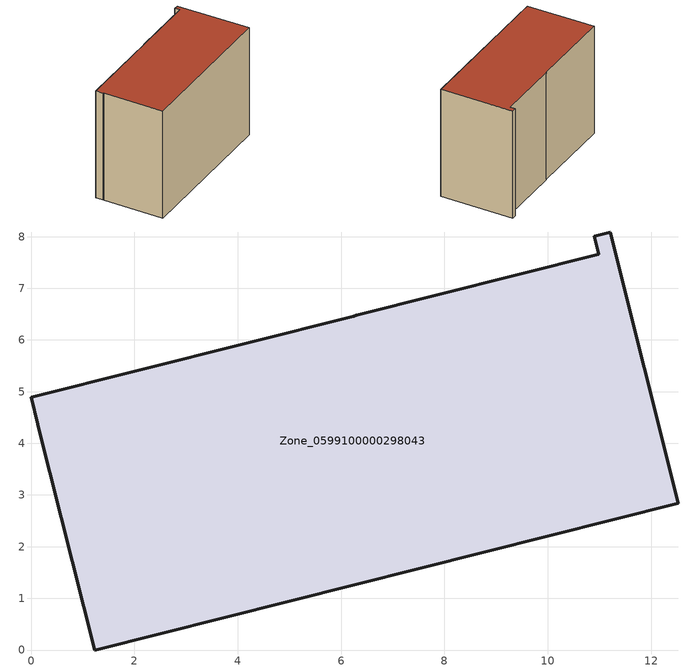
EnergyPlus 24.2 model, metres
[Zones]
Zone_0599100000298043
 floor ground (C_G): 6.24,6.46 6.3,6.48 10.99,7.66 10.9,8.01 11.21,8.09 12.53,2.84 1.23,0 0.15,4.28 0.13,4.37 0,4.89 z0
 wall outside (C_F): 1.23,0 12.53,2.84 11.21,8.09 10.9,8.01 10.99,7.66 6.3,6.48 6.24,6.46 0,4.89 0.13,4.37 0.15,4.28 1.23,0 z0:8.36
 roof outside (C_R): 6.3,6.48 6.24,6.46 0,4.89 0.13,4.37 0.15,4.28 1.23,0 12.53,2.84 11.21,8.09 10.9,8.01 10.99,7.66 z8.36
[BUILDING]
Pand.0599100000298043: North Axis=0; Terrain=City; Loads Convergence Tolerance Value=0.04; Temperature Convergence Tolerance Value=0.4; Solar Distribution=FullExterior; Maximum Number of Warmup Days=25; Minimum Number of Warmup Days=1
[Site:Location]
Rotterdam.The.Hague.AP_ZH_NLD Design_Conditions: Latitude=51.96; Longitude=4.45; Time Zone=1; Elevation=-4.5
[SITE:GROUNDTEMPERATURE:BUILDINGSURFACE]
18, 18, 18, 18, 18, 18, 18, 18, 18, 18, 18, 18
[MATERIAL] Thermal Absorptance=0.9; Solar Absorptance=0.7; Visible Absorptance=0.7
Name | Roughness | Thickness | Conductivity | Density | Specific Heat
G.TC.1992-2005 | MediumSmooth | 0.15 | 0.06 | 540 | 1210
F.TC.1992-2005 | Rough | 0.3 | 0.12 | 1920 | 840
R.TC.1992-2005 | MediumRough | 0.2 | 0.08 | 1500 | 1000
[CONSTRUCTION]
C_G: G.TC.1992-2005
C_F: F.TC.1992-2005
C_R: R.TC.1992-2005
[ZONE]
Zone_0599100000298043: Type=1; Multiplier=1; Ceiling Height=Autocalculate; Volume=Autocalculate; Floor Area=autocalculate; Part of Total Floor Area=Yes
[ZONEINFILTRATION:DESIGNFLOWRATE]
Infil_Zone_0599100000298043: Zone or ZoneList or Space or SpaceList=Zone_0599100000298043; Schedule=AlwaysOn; Design Flow Rate Calculation Method=Flow/Area; Flow Rate per Floor Area=0.0015; Constant Term Coefficient=1; Temperature Term Coefficient=0; Velocity Term Coefficient=0; Velocity Squared Term Coefficient=0
[HVACTEMPLATE:ZONE:IDEALLOADSAIRSYSTEM]
Zone_0599100000298043: Maximum Heating Supply Air Temperature=50; Minimum Cooling Supply Air Temperature=13; Maximum Heating Supply Air Humidity Ratio=0.0156; Minimum Cooling Supply Air Humidity Ratio=0.0077; Heating Limit=NoLimit; Cooling Limit=NoLimit; Dehumidification Control Type=ConstantSensibleHeatRatio; Cooling Sensible Heat Ratio=0.7; Dehumidification Setpoint=60; Humidification Control Type=None; Humidification Setpoint=30; Outdoor Air Method=None; Outdoor Air Flow Rate per Person=0.00944; Outdoor Air Flow Rate per Zone Floor Area=0; Outdoor Air Flow Rate per Zone=0; Demand Controlled Ventilation Type=None; Outdoor Air Economizer Type=NoEconomizer; Heat Recovery Type=None; Sensible Heat Recovery Effectiveness=0.7; Latent Heat Recovery Effectiveness=0.65
[ZONECONTROL:THERMOSTAT]
ThermostatControl_Zone_0599100000298043: Zone or ZoneList=Zone_0599100000298043; Control Type Schedule=DualSetpointControlType; Control 1=Thermostat_Zone_0599100000298043; Temperature Difference Between Cutout And Setpoint=0
[THERMOSTATSETPOINT:DUALSETPOINT]
Thermostat_Zone_0599100000298043: Heating Setpoint Temperature Schedule=HeatingSetpoint_Zone_0599100000298043; Cooling Setpoint Temperature Schedule=CoolingSetpoint_Zone_0599100000298043
[SCHEDULE:COMPACT]
HeatingSetpoint_Zone_0599100000298043: Through: 12/31, For: AllDays, Until: 24:00, 21
CoolingSetpoint_Zone_0599100000298043: Through: 12/31, For: AllDays, Until: 24:00, 24
DualSetpointControlType: Through: 12/31, For: AllDays, Until: 24:00, 4
AlwaysOn: Through: 12/31, For: AllDays, Until: 24:00, 1
